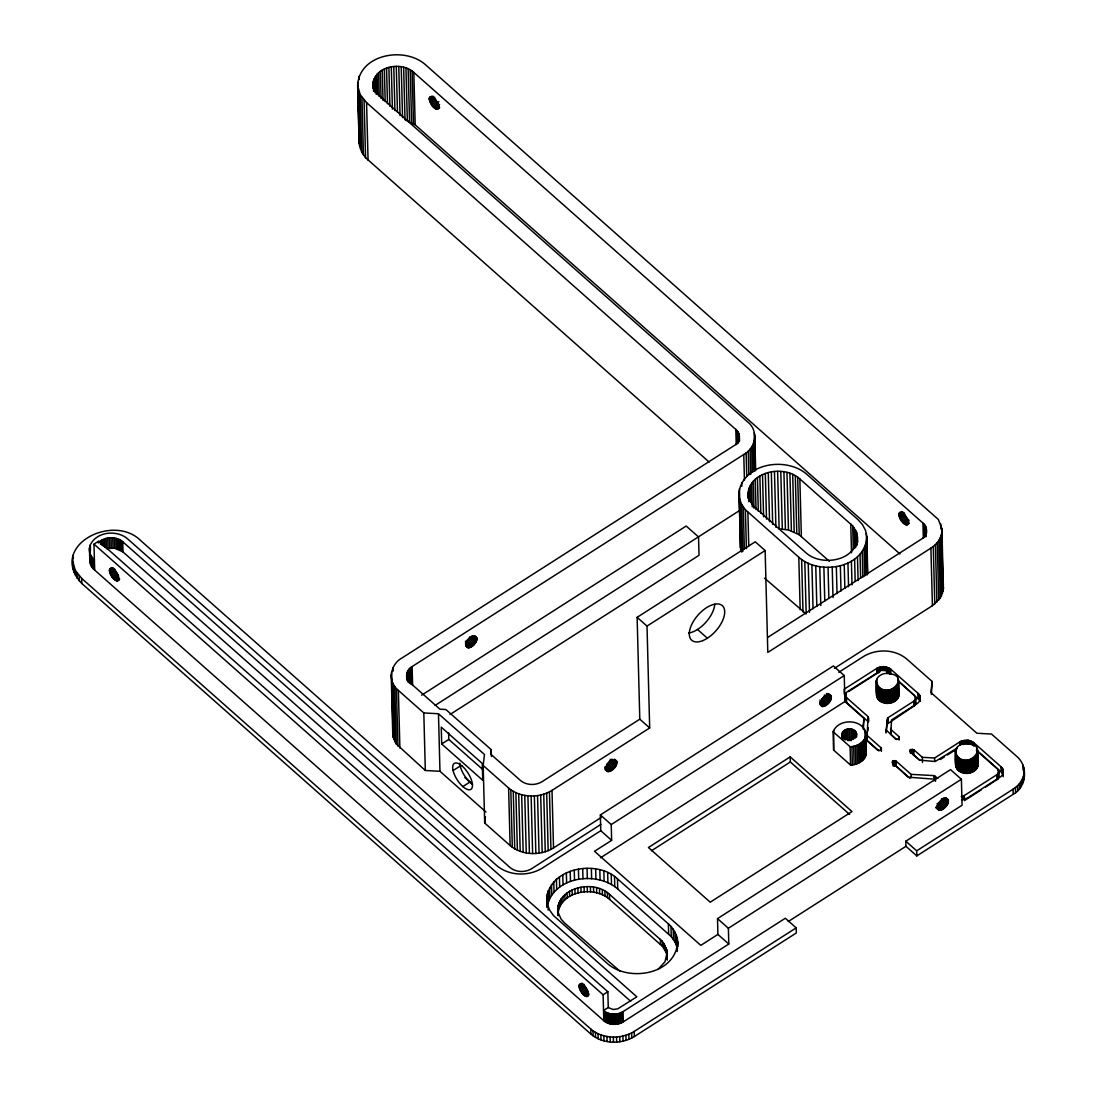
<?xml version="1.0" encoding="UTF-8"?>
<svg xmlns="http://www.w3.org/2000/svg" width="1097" height="1097" viewBox="0 0 1097 1097"><rect width="100%" height="100%" fill="white"/><g stroke="black" fill="none" stroke-linecap="round" stroke-linejoin="round"><path stroke-width="1.5" d="M863.366 729.711L863.97 718.398L844.923 701.545L844.237 675.574L833.363 665.948L600.361 814.934L600.772 830.717L542.288 868.097C528.576 876.572 509.241 876.119 496.722 865.588L127.485 538.75C116.693 529.577 96.44 531.538 90.201 545.127C91.517 553.299 86.498 563.968 94.671 570.083L603.803 1020.745C609.164 1025.256 617.46 1025.448 623.329 1021.814L785.315 918.244L796.189 927.87L796.326 932.971L634.34 1036.542C621.272 1044.605 602.856 1044.166 590.94 1034.142L81.809 583.494C47.377 546.388 112.785 512.546 140.745 540.629L509.982 867.466C515.947 872.472 525.148 872.691 531.688 868.659L600.895 824.409M72.868 566.395L72.772 558.181M90.201 545.127C88.117 550.324 90.228 556.385 94.411 559.909M709.115 462.043L365.575 157.694L361.736 152.195L359.144 143.09L357.636 85.539C359.062 53.904 405.012 46.101 425.636 64.86L938.36 519.484L941.87 528.685L943.434 588.65L940.321 598.016L932.423 605.667L834.447 668.306M359.144 143.09L358.28 106.107M373.103 88.213C370.238 67.246 400.666 60.047 413.816 72.416L922.947 523.077C928.569 527.314 927.02 536.282 921.027 539.381L768.023 637.206M677.809 946.752C678.495 938.127 674.998 929.474 668.388 923.88L617.474 878.82C594.615 857.045 540.752 870.319 547.28 906.945M666.853 949.975L667.278 959.806L666.853 949.975L662.286 941.24L609.466 894.288C592.435 878.053 552.627 888.556 558.195 915.762M667.168 952.347L665.043 961.671L657.912 969.529M677.672 941.651C676.191 974.561 628.403 982.665 606.956 963.152L553.437 915.515L549.446 909.797L547.184 903.544M738.967 491.963L740.736 550.653L738.967 491.963C744.26 462.55 786.714 456.53 806.939 474.411L857.854 519.484L862.475 524.627L865.506 530.413L866.795 536.57L867.768 573.8M740.31 547.54L740.612 532.84M748.264 498.038C745.521 471.971 783.45 463.592 799.85 478.95L852.671 525.888L856.579 532.319L857.689 542.083M857.552 536.995C856.469 561.047 821.557 566.971 805.884 552.71L753.063 505.772L749.155 499.341L748.168 494.665M866.795 536.57C865.355 568.205 819.418 576.007 798.794 557.249L745.384 509.707L741.531 504.209L739.364 498.203M876.256 681.251C882.824 706.084 916.804 673.243 885.087 673.462C881.056 674.107 876.709 676.863 876.256 681.251C876.462 688.121 873.802 699.968 882.989 702.505C889.996 705.892 902.79 699.365 897.661 690.891M876.599 695.402L877.01 692.701M955.35 751.253C961.918 776.086 995.884 743.245 964.167 743.478C960.149 744.109 955.789 746.879 955.35 751.253C955.542 758.123 952.895 769.984 962.083 772.521C969.09 775.894 981.884 769.367 976.741 760.893M955.679 765.404L956.104 762.703M109.412 570.44L110.605 568.26C115.473 569.247 119.491 575.568 118.421 580.409L117.914 580.834C113.073 580.738 110.098 574.732 109.412 570.44L112.95 568.177M578.997 986.093L580.19 983.913C585.071 984.9 589.089 991.222 588.006 996.062L587.512 996.487C582.658 996.391 579.682 990.372 578.997 986.093L582.534 983.831M477.003 639.085C475.81 631.132 464.799 640.566 465.841 645.694C468.652 651.563 476.688 643.432 477.003 639.085L473.287 635.807M831.32 697.829C830.511 690.068 820.076 698.611 820.213 703.342C821.105 711.007 831.512 702.56 831.32 697.829L826.494 693.551M842.002 734.688C842.277 727.05 856.4 726.845 856.62 734.606C855.427 741.476 843.168 741.654 842.002 734.688L842.098 738.034M866.246 753.927L865.794 732.906C862.393 718.48 838.122 718.329 833.172 731.768L833.651 750.101L850.586 765.075C857.251 764.828 864.93 761.044 866.246 753.927L865.519 731.576M429.242 98.744L430.12 96.673C435.194 97.002 439.321 103.913 438.252 108.713L437.744 109.138C432.89 109.083 429.928 102.995 429.242 98.744L433.178 96.234M898.827 514.397L899.705 512.326C904.778 512.656 908.919 519.567 907.836 524.366L907.342 524.791C902.488 524.736 899.513 518.648 898.827 514.397L902.762 511.888M601.06 817.539L553.519 847.94C540.451 856.003 522.035 855.564 510.119 845.54L484.682 823.024L483.174 765.487L484.476 754.475L438.471 713.749L423.812 712.94L398.376 690.424C387.159 681.936 390.244 664 402.242 657.816L733.879 445.766C739.885 442.681 741.421 433.713 735.813 429.462L366.563 102.624L360.227 94.657L357.636 85.539M393.014 729.971L393.165 737.198L396.291 743.999L425.321 770.492L439.966 771.301L485.985 812.027M491.401 756.409L491.223 749.649L445.889 709.526L439.924 709.183L410.196 682.869C404.587 678.632 406.123 669.664 412.115 666.565L743.766 454.515C755.764 448.344 758.85 430.394 747.619 421.906L378.383 95.082L374.571 90.297L373.021 84.826M491.223 749.649L490.702 754.133L520.431 780.447C526.382 785.452 535.597 785.671 542.124 781.64L639.798 719.193L637.124 617.337L755.257 541.808L765.144 550.557L767.804 652.413L930.914 548.13C937.469 544.043 942.625 536.694 941.87 528.685M484.682 823.024L485.423 816.744M845.239 695.224L846.486 697.527L868.125 716.684L868.262 721.771L846.623 702.615C844.471 699.749 844.087 694.195 847.158 691.823L881.097 670.377L885.965 670.651L889.708 673.654M845.376 700.311L845.389 693.962M862.873 727.722L863.97 718.398M878.985 750.924L866.781 740.118L868.125 716.684M866.781 740.118L867.137 737.006M867.878 730.794L868.248 727.695M885.91 732.988L887.898 717.767L913.76 701.23L915.529 699.091L914.432 695.525L898.361 681.306M886.307 731.644L887.075 718.96M896.715 739.597L890.641 734.222L891.587 719.934L916.722 703.863C920.616 701.861 921.617 696.019 917.97 693.263L890.078 668.635L883.469 666.592L877.518 667.936L844.196 689.19L844.333 694.291M890.641 734.222L891.367 728.093M887.212 724.047L914.994 705.357L915.68 697.829M838.821 672.283L863.339 656.609C876.393 648.546 894.823 648.985 906.739 659.009L932.176 681.511L930.873 692.522L976.879 733.249L991.523 734.058L1016.96 756.573C1028.383 766.268 1026.573 787.029 1013.244 794.269L916.818 855.921L905.944 846.294L905.807 841.207L962.069 805.239L961.397 779.268L950.509 769.641L717.507 918.628L717.918 934.411L728.792 944.037L623.069 1011.64C617.186 1015.26 608.904 1015.068 603.542 1010.556L608.259 1007.54L607.848 991.743L98.716 541.095L93.985 544.112L94.671 570.083M931.38 694.47L932.176 681.511M985.627 787.056L998.037 778.87L998.723 771.342L997.475 769.038L976.467 750.444M998.695 777.691L998.723 771.342M916.818 855.921L916.681 850.833L1013.107 789.182C1019.675 785.095 1024.831 777.746 1024.077 769.737M616.775 763.498C617.131 755.161 606.038 762.936 605.887 767.831C605.53 776.155 616.761 768.353 616.775 763.498L611.824 759.124M948.357 802.113C948.466 793.419 936.509 802.332 937.304 807.598C939.128 814.248 947.849 806.432 948.357 802.113L943.53 797.834M677.507 948.603L675.245 942.364L671.254 936.646L617.734 888.995C596.699 870.401 552.545 876.668 547.046 907.246L546.786 897.058M667.305 957.434L666.332 952.758L662.41 946.327L609.603 899.375C593.93 885.114 559.004 891.052 557.92 915.09L557.811 907.617M833.172 731.768L850.106 746.755C857.539 746.646 866.671 741.311 865.794 732.906M833.651 750.101L833.665 730.465M961.534 799.932L967.28 798.136L999.765 777.362C1003.659 775.36 1004.66 769.532 1001.013 766.762L973.834 742.71L968.582 740.297L960.561 741.449L934.603 758L922.344 757.314L913.842 749.786L910.688 749.553L909.756 751.034L919.423 760.125L935.138 761.51L956.941 748.223M845.526 699.05L846.048 692.783M961.219 796.477L964.318 795.517L996.803 774.743L998.572 772.603M98.25 542.919C104.517 536.46 115.898 536.035 122.754 541.781L636.836 996.803L617.776 1008.829L613.086 1009.487L608.259 1007.54M937.894 778.431L933.808 775.606L911.072 774.359L896.126 761.112L892.958 760.879L892.039 762.36L908.151 777.17L932.45 779.021M429.325 97.811L431.944 96.125M429.284 99.292L433.219 96.783M429.517 100.513L434.769 97.153M429.969 101.843L435.221 98.483M430.614 103.214L435.866 99.854M431.395 104.572L436.647 101.226M432.314 105.861L438.869 101.664M433.301 107.012L438.553 103.653M434.316 107.959L439.568 104.599M435.317 108.672L439.253 106.162M436.249 109.124L438.869 107.451M436.675 109.247L439.294 107.561M437.072 109.289L439.691 107.602M109.618 569.124L111.976 567.615M109.426 569.946L112.964 567.684M109.549 571.578L114.266 568.561L118.695 576.186L113.978 579.202M109.892 572.867L114.623 569.837M110.44 574.225L115.171 571.194M111.154 575.596L115.884 572.579M112.017 576.926L116.735 573.909M112.964 578.146L117.694 575.13M114.993 580.052L118.531 577.79M115.953 580.642L119.504 578.366M116.844 580.944L119.203 579.435M117.242 580.985L119.6 579.477M421.646 695.169L686.187 526.025L698.542 536.968L699.022 555.301L450.017 714.504M435.152 705.371L739.447 510.612M441.693 743.972L441.255 727.16L482.282 763.471L482.721 780.282L441.693 743.972L448.783 739.433L448.604 732.714M483.174 765.487L508.61 788.003C520.527 798.026 538.942 798.451 552.01 790.389L649.685 727.942L647.011 626.099L765.144 550.557M453.102 770.56L460.192 766.035M462.838 786.563L469.927 782.038M898.909 513.451L901.528 511.778M898.868 514.946L902.804 512.436M899.115 516.166L904.367 512.806M899.567 517.482L904.819 514.136M900.198 518.867L905.45 515.508M900.994 520.225L906.245 516.865M901.899 521.514L907.15 518.154M902.886 522.652L908.138 519.306M903.901 523.612L909.152 520.252M904.902 524.325L908.837 521.815M905.834 524.777L908.453 523.104M906.259 524.887L908.892 523.214M906.657 524.928L909.276 523.255M717.918 934.411L700.791 945.367L594.519 851.286L611.646 840.343L611.235 824.56L844.237 675.574M848.571 691.576L876.818 673.517L876.681 668.416M600.525 857.799L844.923 701.545M790.197 756.875L648.437 847.515L710.225 902.2L851.985 811.574L790.197 756.875L790.334 761.976L849.599 814.427M651.44 850.778L790.334 761.976M579.202 984.777L581.561 983.255M579.01 985.6L582.548 983.337M579.134 987.231L583.851 984.215L588.294 991.839L583.563 994.856M579.477 988.52L584.207 985.49M580.025 989.878L584.756 986.847M940.307 759.522L944.503 756.834M947.301 755.051L957.064 748.798M580.752 991.249L585.469 988.232M581.602 992.579L586.333 989.563M582.562 993.8L587.279 990.783M584.578 995.706L588.115 993.429M585.551 996.282L589.089 994.019M586.429 996.597L588.787 995.075M603.803 1020.745L603.117 994.773L607.848 991.743M728.792 944.037L728.381 928.254L961.397 779.268M981.39 789.771L964.441 800.604L964.318 795.517M788.318 921.507L905.944 846.294M72.745 561.307L75.336 570.426L81.672 578.393L590.803 1029.055C602.719 1039.078 621.149 1039.503 634.203 1031.441L796.189 927.87M879.369 667.182L879.506 672.269L877.655 673.037L877.518 667.936M962.686 744.548L965.785 743.588L969.446 744.369M630.693 1001.314L123.029 551.956L114.636 548.198L106.395 548.582L106.135 538.408M909.962 778.349L896.249 766.213L893.095 765.967L892.958 760.879M829.359 561.28L799.206 534.774L788.469 529.974L779.131 528.877L777.622 471.34M899.965 553.958L415.187 124.866L405.012 119.724L403.641 67.274M890.791 669.197L890.915 674.298L886.678 672.104L886.541 667.017M920.054 760.262L912.471 754.283L912.334 749.196M764.527 578.146L806.172 613.963L804.8 561.499M620.052 971.298L564.571 922.988L561.061 919.08L558.112 912.361M898.333 680.853L919.711 700.352L919.588 695.265M976.44 749.978L1001.15 771.863L1003.097 774.605M890.503 729.135L899.005 736.663L898.992 738.912L895.467 738.925L885.814 729.587M828.715 693.688L831.142 695.827M946.012 797.821L948.439 799.96M827.741 693.537L831.361 696.746M944.901 797.752L948.521 800.961M826.192 694.758L831.019 699.036M943.105 799.096L947.931 803.374M824.437 694.977L830.484 700.325M941.596 798.671L947.63 804.019M941.226 799.329L947.273 804.677M823.669 696.28L829.716 701.627M866.644 735.031L881.289 747.989L881.275 750.238L877.751 750.252L865.026 738.994M940.376 800.604L946.409 805.952M822.723 697.527L828.77 702.875M939.347 801.811L945.381 807.159M821.639 698.679L827.673 704.027M938.209 802.881L944.243 808.228M821.667 700.722L826.494 705.001M819.857 700.078L825.89 705.426M937.003 803.772L943.036 809.12M819.857 701.806L824.683 706.084M937.003 805.5L941.829 809.778M819.898 703.273L823.518 706.482M937.044 806.967L940.678 810.176M820.049 704.466L822.476 706.605M936.002 807.09L939.622 810.299M935.919 807.817L938.717 810.148M697.5 629.459L707.387 638.207M905.807 841.207L916.681 850.833M637.124 617.337L647.011 626.099M639.798 719.193L649.685 727.942M614.375 759.151L616.843 761.345M474.562 635.821L477.044 638.001M614.471 760.152L616.939 762.346M471.751 635.931L476.701 640.305M610.165 759.289L616.349 764.76M471.216 637.22L476.153 641.594M469.626 636.781L475.796 642.239M609.507 760.591L615.691 766.063M468.762 638.056L474.932 643.528M608.643 761.88L614.827 767.352M467.733 639.263L473.918 644.734M607.615 763.087L613.799 768.544M466.595 640.333L472.766 645.804M606.476 764.156L612.661 769.614M465.389 641.21L471.573 646.682M606.518 766.131L611.454 770.505M605.901 766.488L610.851 770.862M465.416 642.965L470.352 647.34M604.721 767.022L609.658 771.397M465.498 644.46L469.201 647.737M604.831 768.38L608.547 771.657M465.677 645.68L468.145 647.874M605.091 769.463L607.56 771.644M600.361 814.934L611.235 824.56M717.507 918.628L728.381 928.254M600.772 830.717L611.646 840.343M448.783 739.433L483.393 770.08M464.895 777.581L472.45 784.259M93.985 544.112L603.117 994.773M997.612 774.125L998.846 776.429M915.433 701.696L915.803 702.93M865.999 749.909L866.356 752.583M942.995 583.837L943.434 588.65M1023.679 767.352L1023.775 770.738M1023.844 774.578L1023.967 779.665M1022.966 764.993L1023.09 770.094M1023.227 776.964L1023.35 782.051M1022.281 779.281L1022.404 784.369M1021.005 781.517L1021.142 786.618M1019.442 783.656L1019.579 788.743M1017.591 785.658L1017.728 790.745M1015.465 787.509L1015.603 792.596M1013.107 789.182L1013.244 794.269M1003.207 770.272L1003.289 773.659M1002.96 769.504L1003.138 776.786M1002.631 768.764L1002.754 773.865M1002.178 768.065L1002.315 773.152M1001.643 767.393L1001.78 772.48M1001.013 766.762L1001.15 771.863M998.339 770.108L998.476 775.209M997.9 773.769L998.037 778.87M996.803 774.743L996.926 779.83M977.646 751.116L977.989 765.267M977.523 750.225L977.852 766.172M977.276 749.333L977.578 767.064M976.892 748.483L977.249 761.716M976.837 754.681L977.18 767.927M976.316 755.504L976.673 768.75M975.686 756.286L976.042 769.532M974.945 757.012L975.302 770.259M973.834 742.71L973.917 746.097M974.109 757.684L974.465 770.917M973.121 742.134L973.204 745.535M973.19 758.274L973.533 771.52M972.326 741.627L972.408 745.028M972.175 758.795L972.532 772.027M971.462 741.188L971.558 744.589M970.557 740.818L970.639 744.205M971.106 759.22L971.448 772.466M969.583 740.516L969.679 743.917M969.981 759.563L970.324 772.809M968.582 740.297L968.678 743.697M968.816 759.81L969.158 773.056M967.554 740.16L967.65 743.56M967.623 759.96L967.965 773.207M966.512 740.105L966.608 743.492M966.416 760.029L966.759 773.262M965.47 740.132L965.552 743.519M965.209 759.974L965.552 773.22M964.428 740.228L964.51 743.629M963.399 740.42L963.495 743.821M964.016 759.837L964.359 773.083M962.412 740.681L962.508 744.081M962.851 759.604L963.193 772.85M961.466 741.024L961.548 744.424M962.864 796.175L962.96 799.576M961.726 759.275L962.083 772.521M960.561 741.449L960.657 744.836M960.67 758.863L961.013 772.096M959.724 741.929L959.82 745.316M959.669 758.356L960.012 771.589M958.751 757.766L959.107 771.013M957.928 757.122L958.271 770.355M957.201 756.395L957.558 769.641M956.584 755.627L956.941 768.86M956.09 754.805L956.433 768.051M955.761 749.47L956.063 767.187M955.487 750.348L955.802 766.309M941.637 533.526L943.146 591.064M940.76 523.941L940.897 529.015M941.02 535.898L942.529 593.45M940.074 538.229L941.583 595.767M938.813 540.464L940.321 598.016M937.249 542.604L938.758 600.141M935.398 544.606L936.893 602.143M933.273 546.457L934.781 603.994M930.914 548.13L932.423 605.667M935.384 776.21L935.508 781.297M934.603 758L934.685 761.387M933.808 775.606L933.945 780.707M926.307 528.452L926.595 533.046M925.95 527.287L926.17 536.652M925.429 526.149L925.69 536.296M924.744 525.052L925.059 536.899M923.921 524.023L924.277 537.557M922.947 523.077L923.345 538.298M922.344 757.314L922.481 762.415M920.164 696.76L920.369 700.942M919.917 696.005L920.054 701.093M919.135 694.552L919.272 699.639M918.6 693.88L918.738 698.981M917.97 693.263L918.107 698.35M915.652 704.192L915.529 699.091L914.994 705.357M913.76 701.23L913.883 706.331M913.842 749.786L913.979 754.873M910.688 749.553L910.771 752.94M910.496 749.676L910.579 753.063M911.072 774.359L911.168 777.746M910.318 749.813L910.4 753.2M898.566 681.114L898.896 695.265M898.443 680.222L898.758 696.17M898.182 679.331L898.484 697.061M897.812 678.481L898.155 691.713M897.744 684.679L898.1 697.911M899.005 736.663L899.101 740.05M897.236 685.502L897.579 698.748M896.606 686.283L896.948 699.529M895.865 687.01L896.208 700.256M895.029 687.682L895.371 700.914M894.096 688.272L894.439 701.504M896.126 761.112L896.249 766.213M893.095 688.779L893.438 702.025M894.617 760.523L894.754 765.624M892.026 689.218L892.368 702.45M890.887 689.56L891.244 702.793M892.766 761.003L892.684 764.527M890.078 668.635L890.202 673.723M889.283 668.128L889.42 673.215M889.722 689.807L890.078 703.054M888.419 667.689L888.556 672.776M888.529 689.958L888.872 703.204M887.514 667.305L887.638 672.406M887.322 690.013L887.665 703.259M887.898 717.767L888.022 722.868M885.54 666.798L885.636 670.185M886.115 689.972L886.458 703.218M884.511 666.661L884.607 670.048M884.922 689.835L885.265 703.081M883.469 666.592L883.565 669.993M883.757 689.602L884.113 702.834M882.427 666.619L882.509 670.02M882.646 689.273L882.989 702.505M881.385 666.729L881.467 670.13M881.577 688.847L881.919 702.094M880.356 666.921L880.452 670.308M880.576 688.354L880.932 701.586M881.289 747.989L881.385 751.39M879.671 687.764L880.013 701.01M878.423 667.525L878.546 672.612M878.834 687.12L879.191 700.352M878.121 686.393L878.464 699.639M877.504 685.625L877.847 698.858M876.997 684.802L877.353 698.035M876.668 679.454L876.969 697.185M876.393 680.346L876.722 696.293M866.369 533.457L866.863 552.079M867.165 563.913L867.384 572.373M866.273 542.809L867.124 574.965M865.355 545.867L866.109 574.636M868.659 717.945L868.755 721.332M863.997 548.843L864.697 575.911M862.215 551.695L862.873 577.077M865.464 736.923L865.944 755.257M865.053 730.287L865.355 741.956M860.034 554.396L860.665 578.078M864.971 738.212L865.451 756.546M864.299 739.474L864.779 757.808M863.449 740.667L863.929 759.001M857.237 534.637L857.415 541.411M857.168 541.74L857.264 545.127M862.434 741.791L862.914 760.111M857.484 556.892L858.115 580.587M856.579 532.319L856.894 544.167M861.255 742.82L861.735 761.153M855.591 530.07L856.03 546.992M854.275 527.918L854.81 548.226M859.952 743.752L860.432 762.086M854.604 559.182L855.18 581.177M852.671 525.888L853.288 549.583M858.512 744.575L858.992 762.909M856.976 745.274L857.456 763.608M856.551 733.413L856.634 736.704M850.765 524.009L851.519 552.778M856.14 732.275L856.263 737.211M851.409 561.225L852.026 584.92M855.399 731.233L855.578 737.815M854.933 730.753L855.098 737.335M855.345 745.85L855.825 764.184M853.781 729.944L854.001 738.322M853.644 746.289L854.124 764.623M852.438 729.34L852.698 739.392M847.94 563.008L848.557 586.689M851.889 746.591L852.369 764.924M850.943 728.97L851.245 740.694M850.106 746.755L850.586 765.075M849.366 728.861L849.681 740.571M844.237 564.489L844.855 588.184M847.803 728.998L848.104 740.708M846.486 697.527L846.623 702.615M845.622 696.444L845.76 701.545M846.294 729.382L846.555 739.419M844.937 729.999L845.197 740.036M840.357 565.668L841.015 591.05M843.771 730.821L843.991 739.186M842.88 731.809L843.058 738.5M842.277 732.919L842.414 737.938M842.098 733.495L842.235 738.528M836.325 566.532L837.038 593.6M832.212 567.067L833.007 597.522M828.043 567.259L828.838 597.714M823.874 567.122L824.766 600.95M819.774 566.628L820.789 605.544M815.757 565.819L816.826 606.435M811.903 564.681L813.055 608.684M808.228 563.241L809.517 612.304M799.85 478.95L801.359 536.488M801.633 559.497L803.004 611.948M797.697 477.236L799.206 534.774M798.794 557.249L800.166 609.699M795.298 475.714L796.792 533.252M792.678 474.384L794.187 531.935M789.895 473.287L791.403 530.838M786.96 472.423L788.469 529.974M783.916 471.806L785.411 529.357M780.79 471.449L782.298 528.987M774.455 471.477L775.922 527.328M771.328 471.888L772.699 524.352M768.27 472.546L769.559 521.624M765.322 473.438L766.515 519.128M762.511 474.562L763.608 516.879M759.864 475.92L760.838 513.149M757.437 477.469L758.329 511.325M754.736 435.084L755.668 470.613M754.352 432.684L754.969 456.379M754.503 439.911L755.298 470.366M755.243 479.211L756.039 509.68M754.201 452.334L754.338 457.408M753.886 442.297L754.64 471.066M752.94 444.614L753.639 471.696M753.31 481.117L754.009 508.199M751.678 446.863L752.336 472.245M751.651 483.16L752.268 506.855M750.101 448.988L750.773 474.37M750.307 485.327L750.746 502.248M748.25 450.99L748.867 474.686M749.265 487.589L749.621 501.123M748.565 489.92L748.867 501.768M748.195 492.279L748.373 499.053M747.88 512.176L748.757 546.018M746.138 452.842L746.755 476.537M743.766 454.515L744.438 479.896M745.384 509.707L746.399 548.623M743.259 507.033L744.356 549.336M741.737 482.817L741.833 486.204M741.531 504.209L742.779 551.585M739.364 436.044L739.501 441.131M739.172 434.851L739.309 439.924M738.816 433.672L738.994 440.446M740.228 501.247L741.558 552.01M738.295 432.533L738.555 442.694M739.46 488.851L739.94 507.458M737.609 431.45L737.924 443.298M736.786 430.422L737.143 443.956M735.813 429.462L736.21 444.696M677.233 938.415L677.466 946.903M677.137 948.151L677.233 951.538M676.342 935.247L676.602 945.436M674.984 932.176L675.245 942.364M673.188 929.228L673.462 939.416M670.98 926.458L671.254 936.646M668.388 923.88L668.649 934.068M666.194 947.657L666.332 952.758M665.207 945.408L665.331 950.509M663.891 943.255L664.028 948.357M662.286 941.24L662.41 946.327M660.38 939.347L660.517 944.448M634.203 1031.441L634.34 1036.542M631.625 1032.921L631.762 1038.023M628.869 1034.197L628.992 1039.298M625.934 1035.253L626.072 1040.354M623.069 1011.64L623.329 1021.814M622.89 1036.075L623.027 1041.163M621.903 1012.298L622.177 1022.486M617.474 878.82L617.734 888.995M620.655 1012.874L620.929 1023.062M619.339 1013.354L619.613 1023.528M619.75 1036.651L619.874 1041.752M614.512 876.476L614.773 886.65M617.968 1013.724L618.242 1023.899M616.555 1013.985L616.829 1024.159M616.541 1036.98L616.679 1042.068M615.115 1014.122L615.39 1024.31M611.221 874.378L611.495 884.566M613.662 1014.163L613.936 1024.351M609.466 894.288L609.603 899.375M613.319 1037.063L613.456 1042.15M612.222 1014.081L612.483 1024.269M607.656 872.581L607.916 882.77M610.796 1013.889L611.07 1024.077M607.299 892.574L607.436 897.661M609.411 1013.587L609.671 1023.775M610.11 1036.884L610.247 1041.972M604.9 891.052L605.037 896.139M608.081 1013.175L608.341 1023.364M603.844 871.073L604.104 881.261M606.806 1012.654L607.08 1022.843M606.943 1036.446L607.08 1041.547M605.613 1012.051L605.887 1022.226M602.294 889.736L602.431 894.823M604.529 1011.338L604.79 1021.526M599.826 869.894L600.086 880.082M603.857 1035.774L603.994 1040.875M599.51 888.639L599.634 893.726M600.895 1034.869L601.033 1039.956M596.576 887.775L596.699 892.862M595.657 869.057L595.918 879.232M598.071 1033.717L598.208 1038.818M593.518 887.158L593.655 892.245M591.379 868.55L591.64 878.738M595.438 1032.359L595.575 1037.447M590.405 886.787L590.529 891.875M593.011 1030.796L593.134 1035.883M587.046 868.399L587.32 878.587M587.238 886.678L587.375 891.765M590.803 1029.055L590.94 1034.142M584.07 886.829L584.207 891.916M582.713 868.605L582.987 878.779M580.944 887.226L581.067 892.314M578.434 869.153L578.695 879.341M577.886 887.884L578.009 892.972M574.252 870.044L574.513 880.233M574.924 888.776L575.061 893.877M572.113 889.914L572.25 895.001M570.207 871.279L570.467 881.467M569.48 891.258L569.617 896.345M567.053 892.807L567.19 897.908M566.354 872.828L566.628 883.003M564.859 894.549L564.982 899.65M562.747 874.666L563.022 884.854M562.926 896.455L563.049 901.556M561.266 898.498L561.403 903.599M559.429 876.805L559.689 886.979M559.909 900.664L560.046 905.765M558.88 902.927L559.017 908.028M558.181 905.258L558.304 910.345M556.426 879.177L556.686 889.365M552.01 790.389L553.519 847.94M553.766 881.782L554.04 891.971M549.432 791.869L550.941 849.421M551.503 884.58L551.777 894.768M549.666 887.555L549.926 897.73M546.663 793.145L548.171 850.696M548.239 890.641L548.514 900.829M548.089 906.725L548.171 910.112M547.28 893.822L547.554 904.01M543.742 794.201L545.25 851.752M540.684 795.023L542.192 852.561M537.544 795.599L539.052 853.151M534.349 795.928L535.857 853.48M531.126 796.011L532.635 853.548M527.904 795.832L529.412 853.37M524.75 795.394L526.258 852.945M521.665 794.722L523.173 852.273M518.703 793.803L520.197 851.354M515.878 792.665L517.386 850.216M513.245 791.307L514.74 848.845M510.804 789.744L512.313 847.282M508.61 788.003L510.119 845.54M438.471 713.749L439.966 771.301M413.816 72.416L415.187 124.866M412.115 71.072L413.487 123.522M410.223 69.865L411.594 122.316M408.153 68.823L409.538 121.273M423.812 712.94L425.321 770.492M405.959 67.959L407.33 120.409M401.228 66.78L402.558 117.544M398.773 66.492L400.048 115.569M412.115 666.565L412.609 685.337M396.264 66.41L397.471 112.1M410.936 667.415L411.389 684.473M409.88 668.334L410.278 683.692M393.768 66.519L394.92 110.523M408.962 669.335L409.318 682.978M408.166 670.404L408.482 682.348M407.536 671.515L407.81 681.758M391.3 66.848L392.411 109.138M407.069 672.68L407.248 679.509M406.754 673.873L406.891 678.988M406.617 675.08L406.754 680.195M388.887 67.356L389.901 106.272M386.555 68.069L387.488 103.598M384.334 68.96L385.17 101.116M382.25 70.03L383.045 100.485M398.376 690.424L399.884 747.976M380.33 71.25L381.043 98.332M396.442 688.518L397.95 746.056M394.783 686.461L396.291 743.999M378.602 72.621L379.219 96.317M393.069 667.716L393.165 671.103M393.425 684.281L394.934 741.819M377.066 74.13L377.601 94.438M392.383 682.005L393.892 739.543M391.506 672.42L393.165 737.198M375.764 75.748L376.257 94.356M391.218 674.833L392.781 734.798M374.694 77.462L375.092 92.683M373.885 79.245L374.187 91.092M373.323 81.082L373.597 91.229M373.035 82.947L373.172 88.021M366.563 102.624L368.071 160.176M364.067 100.156L365.575 157.694M361.941 97.482L363.45 155.034M360.227 94.657L361.736 152.195M359.076 76.242L359.158 79.628M358.925 91.695L360.433 149.247M358.856 106.382L359.254 121.616M358.047 88.651L359.555 146.189M357.663 82.412L358.157 101.034M122.754 541.781L123.029 551.956M121.616 540.876L121.89 551.064M120.355 540.067L120.615 550.255M118.983 539.381L119.244 549.556M117.516 538.805L117.777 548.98M115.967 538.339L116.241 548.527M114.362 538.024L114.636 548.198M112.717 537.832L112.991 548.006M111.058 537.763L111.318 547.952M109.385 537.845L109.659 548.034M107.739 538.065L108.013 548.239M104.572 538.874L104.805 547.362M103.104 539.477L103.269 546.265M101.706 540.177L101.843 545.278M100.43 540.999L100.526 544.4M92.998 558.51L93.272 568.699M91.819 557.015L92.079 567.204M90.845 555.439L91.12 565.627M90.119 553.779L90.393 563.968M89.693 546.841L89.954 557.015M89.419 548.582L89.899 562.254M81.672 578.393L81.809 583.494M79.176 575.925L79.313 581.012M77.051 573.251L77.188 578.338M75.336 570.426L75.46 575.514M74.034 567.464L74.157 572.552M73.252 555.068L73.348 558.455M73.156 564.42L73.293 569.508M1024.2 774.839L1024.255 777.252M472.478 783.957A15.413 6.39 57.4 0 1 459.78 763.101M714.791 604.228A23.106 11.916 -48.5 0 1 688.587 633.079M462.317 766.2L459.766 764.28A15.413 6.39 57.4 0 0 455.173 776.223A15.413 6.39 57.4 0 0 471.655 788.62A15.413 6.39 57.4 0 0 462.317 766.2M702.779 640.621A23.106 11.916 -48.5 0 0 723.993 608.04A23.106 11.916 -48.5 0 0 694.168 620.148A23.106 11.916 -48.5 0 0 702.779 640.621"/></g></svg>
